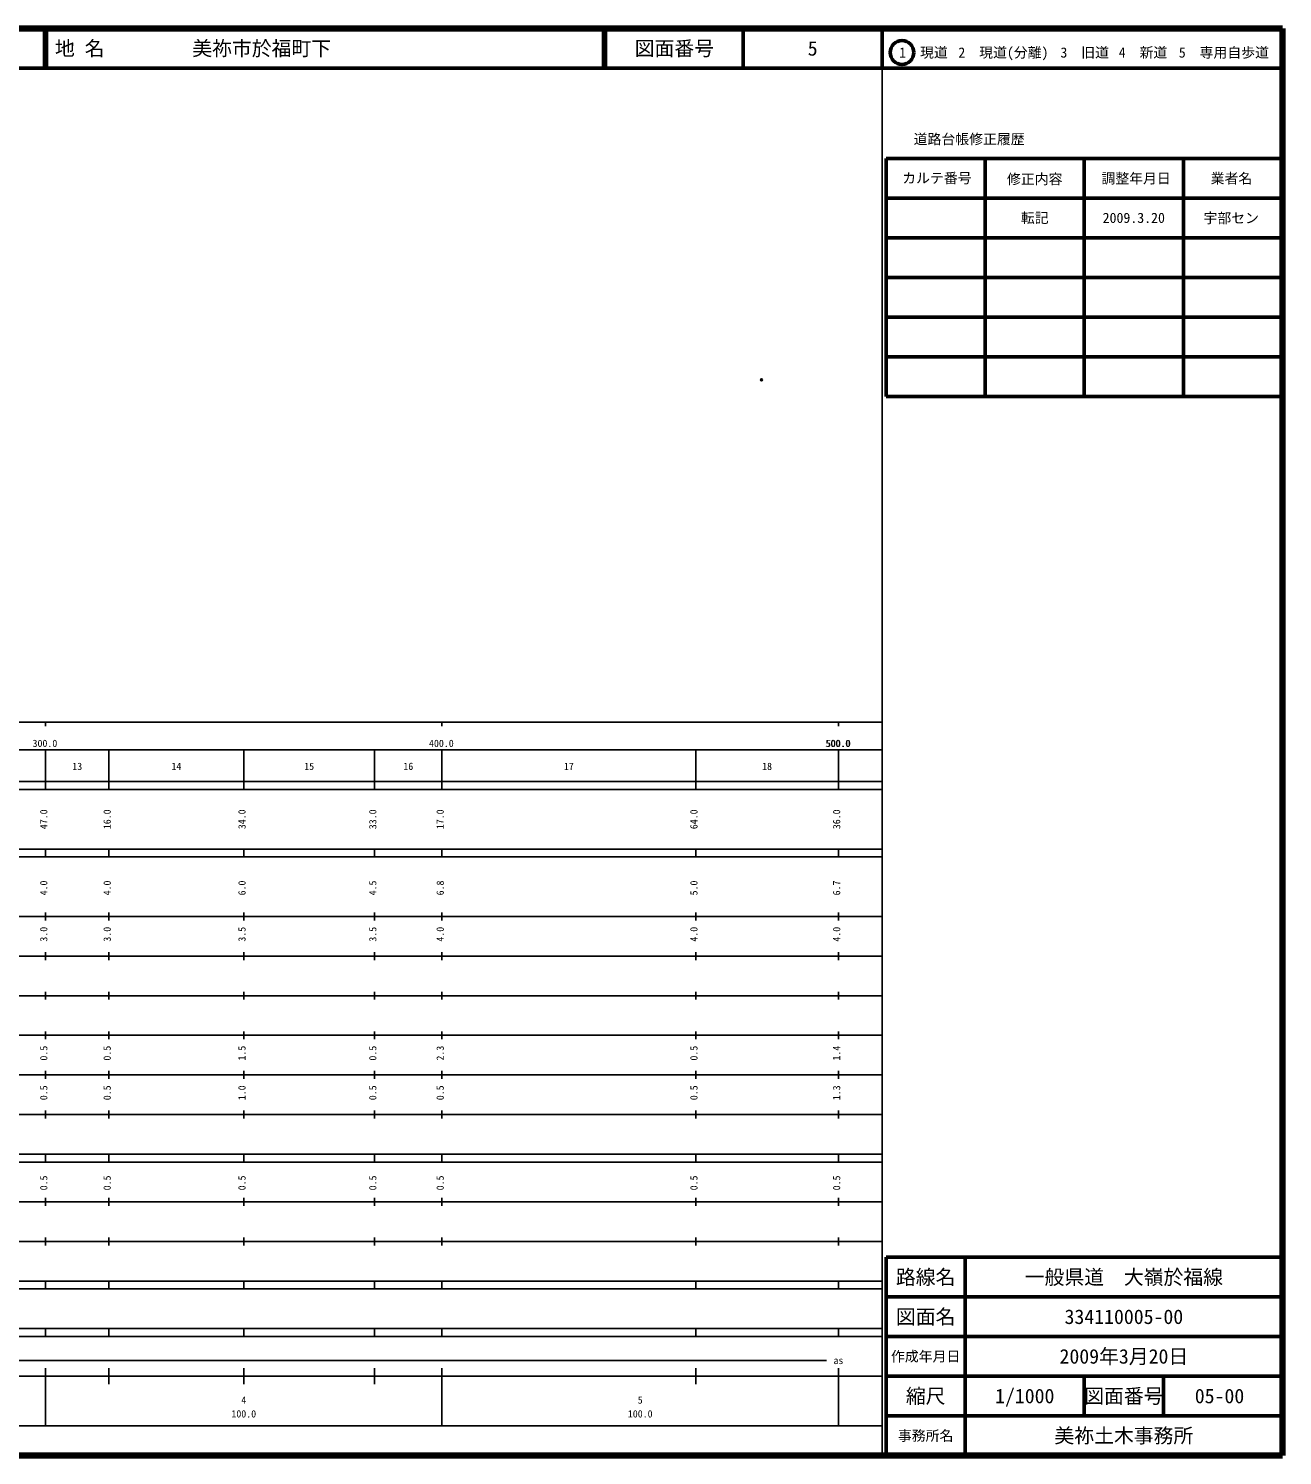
# Model space of a CAD drawing. Units: millimetres on the paper. Extents: x 40 to 680, y 20 to 380.
# Drawn here: x 363.7 to 680, y 20 to 380 of the extents above; entities that cross this region are included whole.
import ezdxf
from ezdxf.enums import TextEntityAlignment as Align

# ---------------------------------------------------------------- set-up
doc = ezdxf.new("R2010")
doc.units = ezdxf.units.MM
doc.header["$PDMODE"] = 32
doc.header["$PDSIZE"] = 0.5
doc.layers.add('M-OTRS', color=6, linetype='Continuous')
doc.layers.add('M-TTL-TXT', color=7, linetype='Continuous')
for name, color, linetype, lineweight in [('M-TTL', 2, 'Continuous', 140), ('M-TTL-BAND', 7, 'Continuous', 25), ('M-TTL-FRAM', 2, 'Continuous', 50), ('M-TTL-LINE', 7, 'Continuous', 50)]:
    doc.layers.add(name, color=color, linetype=linetype, lineweight=lineweight)
doc.styles.add('ＭＳ ゴシック', font='')
doc.styles.get('ＭＳ ゴシック').set_extended_font_data('MS Gothic')

msp = doc.modelspace()

# ---------------------------------------------------------------- linework, layer by layer
at = {"layer": 'M-OTRS'}
msp.add_point((548.624, 291.368), dxfattribs=at)
at = {"layer": 'M-TTL'}
for p, q in [((680, 380), (40, 380)), ((680, 20), (680, 380)), ((40, 20), (680, 20))]:
    msp.add_line(p, q, dxfattribs=at)
at = {"layer": 'M-TTL-BAND'}
for p, q in [((579, 20), (579, 370)), ((40, 205), (579, 205)), ((368, 205), (368, 204)), ((468, 205), (468, 204)), ((568, 205), (568, 204)), ((68, 198), (579, 198)), ((368, 188), (368, 198)), ((384, 188), (384, 198)), ((418, 188), (418, 198)), ((451, 188), (451, 198)), ((468, 188), (468, 198)), ((532, 188), (532, 198)), ((568, 188), (568, 198)), ((40, 190), (579, 190)), ((40, 188), (579, 188)), ((40, 173), (579, 173)), ((368, 171), (368, 173)), ((384, 171), (384, 173)), ((418, 171), (418, 173)), ((451, 171), (451, 173)), ((468, 171), (468, 173)), ((532, 171), (532, 173)), ((568, 171), (568, 173)), ((40, 171), (579, 171)), ((40, 156), (579, 156)), ((368, 155), (368, 157)), ((384, 155), (384, 157)), ((418, 155), (418, 157)), ((451, 155), (451, 157)), ((468, 155), (468, 157)), ((532, 155), (532, 157)), ((568, 155), (568, 157)), ((46, 146), (579, 146)), ((368, 145), (368, 147)), ((384, 145), (384, 147)), ((418, 145), (418, 147)), ((451, 145), (451, 147)), ((468, 145), (468, 147)), ((532, 145), (532, 147)), ((568, 145), (568, 147)), ((368, 135), (368, 137)), ((384, 135), (384, 137)), ((418, 135), (418, 137)), ((451, 135), (451, 137)), ((468, 135), (468, 137)), ((532, 135), (532, 137)), ((568, 135), (568, 137)), ((52, 136), (579, 136)), ((46, 126), (579, 126)), ((368, 125), (368, 127)), ((384, 125), (384, 127)), ((418, 125), (418, 127)), ((451, 125), (451, 127)), ((468, 125), (468, 127)), ((532, 125), (532, 127)), ((568, 125), (568, 127)), ((52, 116), (579, 116)), ((368, 115), (368, 117)), ((384, 115), (384, 117)), ((418, 115), (418, 117)), ((451, 115), (451, 117)), ((468, 115), (468, 117)), ((532, 115), (532, 117)), ((568, 115), (568, 117)), ((46, 106), (579, 106)), ((368, 105), (368, 107)), ((384, 105), (384, 107)), ((418, 105), (418, 107)), ((451, 105), (451, 107)), ((468, 105), (468, 107)), ((532, 105), (532, 107)), ((568, 105), (568, 107)), ((40, 96), (579, 96)), ((40, 94), (579, 94)), ((368, 94), (368, 96)), ((384, 94), (384, 96)), ((418, 94), (418, 96)), ((451, 94), (451, 96)), ((468, 94), (468, 96)), ((532, 94), (532, 96)), ((568, 94), (568, 96)), ((49, 84), (579, 84)), ((368, 83), (368, 85)), ((384, 83), (384, 85)), ((418, 83), (418, 85)), ((451, 83), (451, 85)), ((468, 83), (468, 85)), ((532, 83), (532, 85)), ((568, 83), (568, 85)), ((40, 74), (579, 74)), ((368, 73), (368, 75)), ((384, 73), (384, 75)), ((418, 73), (418, 75)), ((451, 73), (451, 75)), ((468, 73), (468, 75)), ((532, 73), (532, 75)), ((568, 73), (568, 75)), ((40, 64), (579, 64)), ((40, 62), (579, 62)), ((368, 62), (368, 64)), ((384, 62), (384, 64)), ((418, 62), (418, 64)), ((451, 62), (451, 64)), ((468, 62), (468, 64)), ((532, 62), (532, 64)), ((568, 62), (568, 64)), ((40, 52), (579, 52)), ((368, 50), (368, 52)), ((384, 50), (384, 52)), ((418, 50), (418, 52)), ((451, 50), (451, 52)), ((468, 50), (468, 52)), ((532, 50), (532, 52)), ((568, 50), (568, 52)), ((40, 50), (579, 50)), ((71, 44), (565, 44)), ((40, 40), (579, 40)), ((368, 27.5), (368, 42)), ((384, 38), (384, 42)), ((418, 38), (418, 42)), ((451, 38), (451, 42)), ((468, 27.5), (468, 42)), ((532, 38), (532, 42)), ((568, 27.5), (568, 42)), ((68, 27.5), (579, 27.5))]:
    msp.add_line(p, q, dxfattribs=at)
at = {"layer": 'M-TTL-FRAM'}
for p, q in [((580, 347.197), (580, 287.197)), ((580, 347.197), (680, 347.197)), ((580, 287.197), (680, 287.197)), ((680, 70), (580, 70)), ((580, 70), (580, 20))]:
    msp.add_line(p, q, dxfattribs=at)
at = {"layer": 'M-TTL-LINE'}
for p, q in [((367.75, 380), (367.75, 370)), ((368.25, 380), (368.25, 370)), ((508.747, 380), (508.747, 370)), ((509.247, 380), (509.247, 370)), ((543.997, 380), (543.997, 370)), ((579, 380), (579, 370)), ((40, 370), (680, 370)), ((605, 347.197), (605, 287.197)), ((630, 347.197), (630, 287.197)), ((655, 347.197), (655, 287.197)), ((580, 337.197), (680, 337.197)), ((580, 327.197), (680, 327.197)), ((580, 317.197), (680, 317.197)), ((580, 307.197), (680, 307.197)), ((580, 297.197), (680, 297.197)), ((600, 70), (600, 20)), ((680, 60), (580, 60)), ((680, 50), (580, 50)), ((680, 40), (580, 40)), ((630, 40), (630, 30)), ((650, 40), (650, 30)), ((680, 30), (580, 30))]:
    msp.add_line(p, q, dxfattribs=at)
msp.add_circle((584.031, 373.958), 3, dxfattribs=at)

# ---------------------------------------------------------------- texts
at = {"layer": 'M-TTL-BAND', "style": 'ＭＳ ゴシック'}
for s, p in [('300.0', (367.844, 198.195)), ('400.0', (467.844, 198.195)), ('500.0', (567.844, 198.195)), ('500.0', (568, 198.195)), ('13', (376, 192.405)), ('14', (401, 192.405)), ('15', (434.5, 192.405)), ('16', (459.5, 192.405)), ('17', (500, 192.405)), ('18', (550, 192.405)), ('as', (568, 42.5)), ('4', (418, 32.523)), ('5', (518, 32.523)), ('100.0', (418, 29.033)), ('100.0', (518, 29.033))]:
    msp.add_text(s, height=1.833, dxfattribs=at).set_placement(p, align=Align.BOTTOM_CENTER)
for s, p in [('47.0', (369, 180.5)), ('16.0', (385, 180.5)), ('34.0', (419, 180.5)), ('33.0', (452, 180.5)), ('17.0', (469, 180.5)), ('64.0', (533, 180.5)), ('36.0', (569, 180.5)), ('4.0', (369, 163.174)), ('4.0', (385, 163.174)), ('6.0', (419, 163.174)), ('4.5', (452, 163.174)), ('6.8', (469, 163.174)), ('5.0', (533, 163.174)), ('6.7', (569, 163.174)), ('3.0', (369, 151.5)), ('3.0', (385, 151.5)), ('3.5', (419, 151.5)), ('3.5', (452, 151.5)), ('4.0', (469, 151.5)), ('4.0', (533, 151.5)), ('4.0', (569, 151.5)), ('0.5', (369, 121.5)), ('0.5', (385, 121.5)), ('1.5', (419, 121.5)), ('0.5', (452, 121.5)), ('2.3', (469, 121.5)), ('0.5', (533, 121.5)), ('1.4', (569, 121.5)), ('0.5', (369, 111.5)), ('0.5', (385, 111.5)), ('1.0', (419, 111.5)), ('0.5', (452, 111.5)), ('0.5', (469, 111.5)), ('0.5', (533, 111.5)), ('1.3', (569, 111.5)), ('0.5', (369, 88.764)), ('0.5', (385, 88.764)), ('0.5', (419, 88.764)), ('0.5', (452, 88.764)), ('0.5', (469, 88.764)), ('0.5', (533, 88.764)), ('0.5', (569, 88.764))]:
    msp.add_text(s, height=1.833, rotation=90, dxfattribs=at).set_placement(p, align=Align.BOTTOM_CENTER)
at = {"layer": 'M-TTL-TXT', "style": 'ＭＳ ゴシック'}
for s, p in [('地 名', (370.38, 375)), ('美祢市於福町下', (405.024, 375))]:
    msp.add_text(s, height=3.666, dxfattribs=at).set_placement(p, align=Align.MIDDLE_LEFT)
for s, height, p in [('図面番号', 3.666, (526.622, 375)), ('5', 3.666, (561.497, 375)), ('1\u3000現道', 2.566, (589.448, 373.958)), ('2\u3000現道(分離)', 2.566, (609.619, 373.958)), ('3\u3000旧道', 2.566, (630.121, 373.958)), ('4\u3000新道', 2.566, (644.824, 373.958)), ('5\u3000専用自歩道', 2.566, (665.228, 373.958)), ('道路台帳修正履歴', 2.566, (600.968, 352.113)), ('カルテ番号', 2.566, (592.839, 342.277)), ('修正内容', 2.566, (617.509, 342.023)), ('調整年月日', 2.566, (643.089, 342.197)), ('業者名', 2.566, (667.134, 342.197)), ('転記', 2.566, (617.5, 332.245)), ('2009.3.20', 2.566, (642.5, 332.245)), ('宇部セン', 2.566, (667.077, 332.189)), ('路線名', 3.666, (590, 65)), ('路線名', 3.666, (590, 65)), ('一般県道\u3000大嶺於福線', 3.666, (640, 65)), ('図面名', 3.666, (590, 55)), ('図面名', 3.666, (590, 55)), ('334110005-00', 3.666, (640, 55)), ('2009年3月20日', 3.666, (640, 45)), ('作成年月日', 2.566, (590, 45)), ('作成年月日', 2.566, (590, 45)), ('縮尺', 3.666, (590, 35)), ('縮尺', 3.666, (590, 35)), ('1/1000', 3.666, (615, 35)), ('図面番号', 3.666, (640, 35)), ('図面番号', 3.666, (640, 35)), ('05-00', 3.666, (664.125, 35)), ('事務所名', 2.566, (590, 25)), ('事務所名', 2.566, (590, 25)), ('美祢土木事務所', 3.666, (640, 25))]:
    msp.add_text(s, height=height, dxfattribs=at).set_placement(p, align=Align.MIDDLE_CENTER)

doc.saveas('drawing.dxf')
